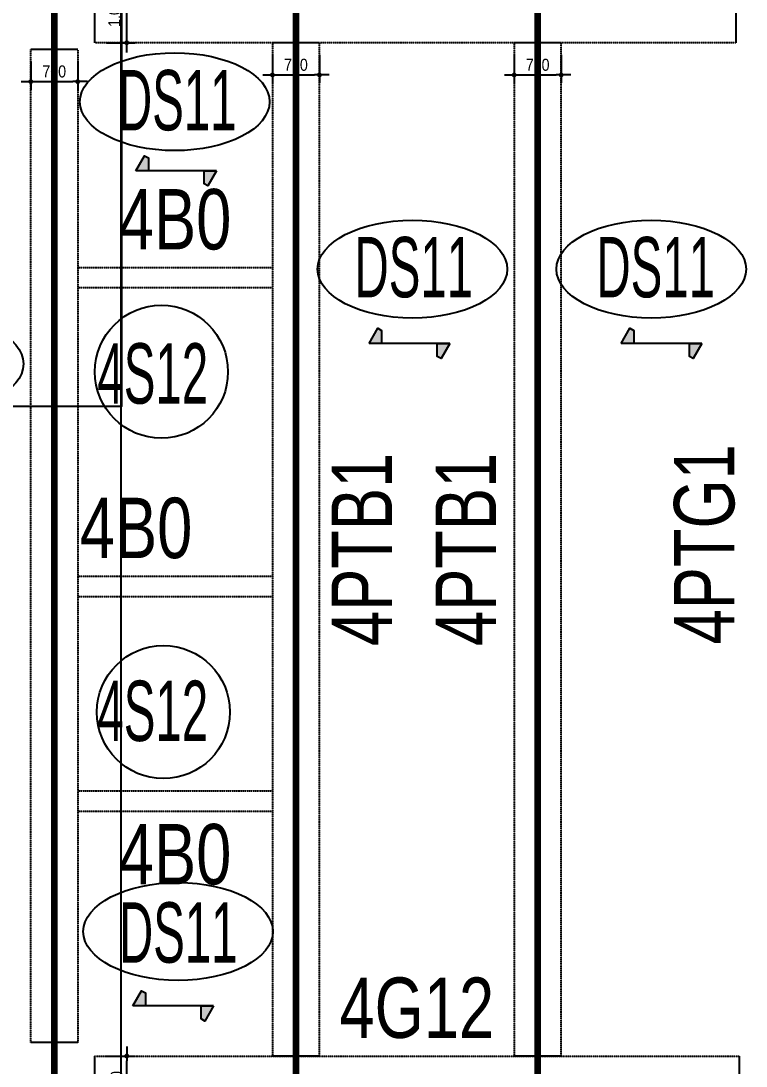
# Model space of a CAD drawing. Header units: millimetres. Extents: x 90980 to 179146, y 102485 to 153500.
# Drawn here: x 101868 to 112668, y 112355 to 127930 of the extents above; entities that cross this region are included whole.
import ezdxf
from ezdxf.enums import TextEntityAlignment as Align

# ---------------------------------------------------------------- set-up
doc = ezdxf.new("R2010")
doc.units = ezdxf.units.MM
doc.linetypes.add('HID', pattern=[2.3, 1.5, -0.8])
doc.linetypes.add('HIDDEN2', pattern=[0.1875, 0.125, -0.0625])
doc.layers.get('Defpoints').update_dxf_attribs({"color": 159})
for name, color, linetype in [('^DECK', 130, 'Continuous'), ('A-CEN', 1, 'Continuous'), ('BEAM-TEXT', 4, 'Continuous'), ('DECK-PL', 4, 'Continuous'), ('DECK-SLAB', 4, 'Continuous'), ('GIRDER-TEXT', 7, 'Continuous'), ('PT', 251, 'Continuous'), ('TXT-SLAB', 6, 'Continuous'), ('보(beam)', 4, 'HID'), ('보(girder)', 7, 'HID')]:
    doc.layers.add(name, color=color, linetype=linetype)
doc.layers.add('NOPLOT', color=191, linetype='Continuous', plot=False)
doc.styles.add('Gdim', font='Dotum.ttf', dxfattribs={"width": 0.9})
doc.styles.add('Gtx', font='Dotum.ttf')
doc.dimstyles.new('Gdim200', dxfattribs={"dimscale": 200, "dimtxt": 3, "dimasz": 1.2, "dimexe": 2, "dimexo": 3, "dimgap": 1, "dimtad": 1, "dimdsep": 46, "dimlunit": 6, "dimtxsty": 'Gdim', "dimblk1": '_CIDOT', "dimblk2": '_CIDOT', "dimsah": 1, "dimcen": 2.5, "dimdle": 2, "dimclrd": 1, "dimclre": 1, "dimclrt": 3, "dimazin": 2, "dimtfac": 1, "dimtix": 1, "dimtmove": 2, "dimatfit": 3, "dimldrblk": '_CIDOT', "dimfxl": 2, "dimtolj": 1, "dimtzin": 0, "dimarcsym": 0})

# ---------------------------------------------------------------- blocks, each defined once
blk = doc.blocks.new('_CIDOT')
at = {"color": 0, "linetype": 'ByBlock'}
blk.add_line((2, 0), (-1, 0), dxfattribs=at)
at = {"color": 0, "linetype": 'ByBlock', "const_width": 0.5}
blk.add_lwpolyline([(-0.25, 0, 1), (0.25, 0, 1)], format="xyb", close=True, dxfattribs=at)
blk = doc.blocks.new('*D122')
at = {"layer": 'Defpoints', "color": 155, "lineweight": -2, "transparency": 16777216}
for p, q in [((-1775, 900), (-1355, 900)), ((-1475, -28), (-1475, 828)), ((-1775, -100), (-1355, -100))]:
    blk.add_line(p, q, dxfattribs=at)
at = {"layer": 'Defpoints', "color": 0, "transparency": 16777216}
for p in [(-1955, 900), (-1475, 900), (-1955, -100)]:
    blk.add_point(p, dxfattribs=at)
at = {"layer": 'Defpoints', "color": 155, "lineweight": -2, "transparency": 16777216, "xscale": 71.99999999999994, "yscale": 71.99999999999994, "zscale": 71.99999999999994}
for p, rotation in [((-1475, 900), 90), ((-1475, -100), 270)]:
    blk.add_blockref('_CIDOT', p, dxfattribs=dict(at, rotation=rotation))
at = {"layer": 'Defpoints', "color": 3, "transparency": 16777216, "insert": (-1643, 400), "char_height": 180, "attachment_point": 5, "rotation": 90, "style": 'Gdim'}
blk.add_mtext('\\A1;{\\C155;1,000}', dxfattribs=at)
blk = doc.blocks.new('*D126')
at = {"layer": 'Defpoints', "color": 155, "lineweight": -2, "transparency": 16777216}
for p, q in [((-1725, 800), (-1305, 800)), ((-1425, 72), (-1425, 728)), ((-1725, 0), (-1305, 0))]:
    blk.add_line(p, q, dxfattribs=at)
at = {"layer": 'Defpoints', "color": 0, "transparency": 16777216}
for p in [(-1905, 800), (-1425, 800), (-1905, 0)]:
    blk.add_point(p, dxfattribs=at)
at = {"layer": 'Defpoints', "color": 155, "lineweight": -2, "transparency": 16777216, "xscale": 71.99999999999994, "yscale": 71.99999999999994, "zscale": 71.99999999999994}
for p, rotation in [((-1425, 800), 90), ((-1425, 0), 270)]:
    blk.add_blockref('_CIDOT', p, dxfattribs=dict(at, rotation=rotation))
at = {"layer": 'Defpoints', "color": 3, "transparency": 16777216, "insert": (-1576, 400), "char_height": 180, "attachment_point": 5, "rotation": 90, "style": 'Gdim'}
blk.add_mtext('\\A1;{\\C155;800}', dxfattribs=at)
blk = doc.blocks.new('*D96')
at = {"layer": 'Defpoints', "color": 155, "lineweight": -2, "transparency": 16777216}
for p, q in [((-1725, 750), (-1305, 750)), ((-1425, 122), (-1425, 678)), ((-1725, 50), (-1305, 50))]:
    blk.add_line(p, q, dxfattribs=at)
at = {"layer": 'Defpoints', "color": 0, "transparency": 16777216}
for p in [(-1905, 750), (-1425, 750), (-1905, 50)]:
    blk.add_point(p, dxfattribs=at)
at = {"layer": 'Defpoints', "color": 155, "lineweight": -2, "transparency": 16777216, "xscale": 71.99999999999994, "yscale": 71.99999999999994, "zscale": 71.99999999999994}
for p, rotation in [((-1425, 750), 90), ((-1425, 50), 270)]:
    blk.add_blockref('_CIDOT', p, dxfattribs=dict(at, rotation=rotation))
at = {"layer": 'Defpoints', "color": 3, "transparency": 16777216, "insert": (-1576, 400), "char_height": 180, "attachment_point": 5, "rotation": 90, "style": 'Gdim'}
blk.add_mtext('\\A1;{\\C155;700}', dxfattribs=at)
blk = doc.blocks.new('*D70')
at = {"layer": 'Defpoints', "color": 155, "lineweight": -2, "transparency": 16777216}
for p, q in [((-888, 650), (-468, 650)), ((-588, 22), (-588, 578)), ((-888, -50), (-468, -50))]:
    blk.add_line(p, q, dxfattribs=at)
at = {"layer": 'Defpoints', "color": 0, "transparency": 16777216}
for p in [(-1068, 650), (-588, 650), (-1068, -50)]:
    blk.add_point(p, dxfattribs=at)
at = {"layer": 'Defpoints', "color": 155, "lineweight": -2, "transparency": 16777216, "xscale": 71.99999999999994, "yscale": 71.99999999999994, "zscale": 71.99999999999994}
for p, rotation in [((-588, 650), 90), ((-588, -50), 270)]:
    blk.add_blockref('_CIDOT', p, dxfattribs=dict(at, rotation=rotation))
at = {"layer": 'Defpoints', "color": 3, "transparency": 16777216, "insert": (-738, 300), "char_height": 180, "attachment_point": 5, "rotation": 90, "style": 'Gdim'}
blk.add_mtext('\\A1;{\\C155;700}', dxfattribs=at)
blk = doc.blocks.new('A$C58C40D4B')
at = {"layer": 'DECK-PL'}
for points in [[(600, 2), (471, 228), (415, 196), (415, 2)], [(-600, 2), (-471, -223), (-415, -192), (-415, 2)]]:
    blk.add_hatch(color=256, dxfattribs=at).paths.add_polyline_path(points)
blk.add_line((-600, 2), (600, 2), dxfattribs=at)
for points in [[(600, 2), (471, 228), (415, 196), (415, 2), (415, 2), (471, 2), (600, 2)], [(-600, 2), (-471, -223), (-415, -192), (-415, 2), (-415, 2), (-471, 2), (-600, 2)]]:
    blk.add_lwpolyline(points, dxfattribs=at)
blk = doc.blocks.new('*U123')
at = {"layer": 'Defpoints'}
for p, q in [((-1955.451, 900), (-1955.451, -100)), ((7594.549, 900), (7594.549, -100))]:
    blk.add_line(p, q, dxfattribs=at)
at = {"layer": '보(girder)'}
for p, q in [((-1955.451, 900), (7594.549, 900)), ((7594.549, -100), (-1955.451, -100))]:
    blk.add_line(p, q, dxfattribs=at)
at = {"layer": 'Defpoints'}
dim = blk.add_linear_dim(base=(-1475.451, 900), p1=(-1955.451, -100), p2=(-1955.451, 900), angle=90, text='{\\C155;<>}', dimstyle='Gdim200', override={"dimscale": 60, "dimzin": 8, "dimclrd": 155, "dimclre": 155}, dxfattribs=at)
dim.commit()
dim.dimension.update_dxf_attribs({"geometry": '*D122', "text_midpoint": (-1642.914, 400)})
blk = doc.blocks.new('*U127')
at = {"layer": 'Defpoints'}
for p, q in [((-1905.451, 800), (-1905.451, 0)), ((7694.549, 800), (7694.549, 0))]:
    blk.add_line(p, q, dxfattribs=at)
at = {"layer": '보(girder)'}
for p, q in [((-1905.451, 800), (7694.549, 800)), ((7694.549, 0), (-1905.451, 0))]:
    blk.add_line(p, q, dxfattribs=at)
at = {"layer": 'Defpoints'}
dim = blk.add_linear_dim(base=(-1425.451, 800), p1=(-1905.451, 0), p2=(-1905.451, 800), angle=90, text='{\\C155;<>}', dimstyle='Gdim200', override={"dimscale": 60, "dimzin": 8, "dimclrd": 155, "dimclre": 155}, dxfattribs=at)
dim.commit()
dim.dimension.update_dxf_attribs({"geometry": '*D126', "text_midpoint": (-1575.573, 400)})
blk = doc.blocks.new('*U97')
at = {"layer": 'Defpoints'}
for p, q in [((-1905.451, 750), (-1905.451, 50)), ((12894.549, 750), (12894.549, 50))]:
    blk.add_line(p, q, dxfattribs=at)
at = {"layer": '보(girder)'}
for p, q in [((-1905.451, 750), (12894.549, 750)), ((12894.549, 50), (-1905.451, 50))]:
    blk.add_line(p, q, dxfattribs=at)
at = {"layer": 'Defpoints'}
dim = blk.add_linear_dim(base=(-1425.451, 750), p1=(-1905.451, 50), p2=(-1905.451, 750), angle=90, text='{\\C155;<>}', dimstyle='Gdim200', override={"dimscale": 60, "dimzin": 8, "dimclrd": 155, "dimclre": 155}, dxfattribs=at)
dim.commit()
dim.dimension.update_dxf_attribs({"geometry": '*D96', "text_midpoint": (-1575.573, 400)})
blk = doc.blocks.new('*U71')
at = {"layer": 'Defpoints'}
for p, q in [((-1067.879, 650), (-1067.879, -50)), ((14032.121, 650), (14032.121, -50))]:
    blk.add_line(p, q, dxfattribs=at)
at = {"layer": '보(beam)'}
for p, q in [((14032.121, 650), (-1067.879, 650)), ((-1067.879, -50), (14032.121, -50))]:
    blk.add_line(p, q, dxfattribs=at)
at = {"layer": 'Defpoints'}
dim = blk.add_linear_dim(base=(-587.879, 650), p1=(-1067.879, -50), p2=(-1067.879, 650), angle=90, text='{\\C155;<>}', dimstyle='Gdim200', override={"dimscale": 60, "dimzin": 8, "dimclrd": 155, "dimclre": 155}, dxfattribs=at)
dim.commit()
dim.dimension.update_dxf_attribs({"geometry": '*D70', "text_midpoint": (-738.001, 300)})

msp = doc.modelspace()

# ---------------------------------------------------------------- linework, layer by layer
at = {"layer": '^DECK', "color": 0}
for centre in [(103961, 122701), (103990, 117630)]:
    msp.add_circle(centre, 991, dxfattribs=at)
for centre in [(104159, 126726), (107698, 124231), (111256, 124231), (100493, 122818), (104208, 114360)]:
    msp.add_ellipse(centre, major_axis=(1412, 0), ratio=0.516176, dxfattribs=at)
at = {"layer": 'A-CEN'}
for p, q in [((105964, 153500), (105964, 110772)), ((109564, 153500), (109564, 110772))]:
    msp.add_line(p, q, dxfattribs=at)
at = {"layer": 'NOPLOT'}
msp.add_lwpolyline([(91364, 150005), (103364, 150005), (103364, 122185), (91364, 122185)], close=True, dxfattribs=at)
at = {"layer": 'NOPLOT', "elevation": 0}
msp.add_lwpolyline([(91354, 130305), (103354, 130305), (103354, 102485), (91354, 102485)], close=True, dxfattribs=at)
at = {"layer": 'PT', "linetype": 'HIDDEN2', "ltscale": 10, "const_width": 100, "elevation": 0}
for points in [[(102364, 149305), (102364, 106905)], [(105964, 144805), (105964, 111405)], [(109564, 144805), (109564, 111405)]]:
    msp.add_lwpolyline(points, dxfattribs=at)
at = {"layer": '보(beam)', "linetype": 'HID'}
for p, q in [((102714, 124255), (105614, 124255)), ((102714, 123955), (105614, 123955)), ((102714, 119655), (105614, 119655)), ((102714, 119355), (105614, 119355)), ((102714, 116455), (105614, 116455)), ((102714, 116155), (105614, 116155))]:
    msp.add_line(p, q, dxfattribs=at)

# ---------------------------------------------------------------- block references
at = {"layer": 'DECK-PL', "xscale": -1}
for p in [(104181, 125693), (107654, 123122), (111409, 123122), (104137, 113250)]:
    msp.add_blockref('A$C58C40D4B', p, dxfattribs=at)
at = {"layer": '보(beam)', "rotation": 270}
for p in [(105664, 126537), (109264, 126537)]:
    msp.add_blockref('*U71', p, dxfattribs=at)
at = {"layer": '보(girder)'}
for name, p in [('*U123', (104919, 127705)), ('*U127', (104869, 111705))]:
    msp.add_blockref(name, p, dxfattribs=at)
at = {"layer": '보(girder)', "rotation": 270}
msp.add_blockref('*U97', (101964, 125600), dxfattribs=at)

# ---------------------------------------------------------------- texts
at = {"layer": 'BEAM-TEXT', "style": 'Gtx', "width": 0.8}
for p in [(104164, 124255), (103583, 119655)]:
    msp.add_text('4B0', height=900, dxfattribs=at).set_placement(p, align=Align.BOTTOM_CENTER)
msp.add_text('4PTB1', height=900, rotation=90, dxfattribs=at).set_placement((106495, 120055), align=Align.TOP_CENTER)
msp.add_text('4PTB1', height=900, rotation=90, dxfattribs=at).set_placement((109214, 120055), align=Align.BOTTOM_CENTER)
msp.add_text('4B0', height=900, dxfattribs=at).set_placement((104164, 115963), align=Align.TOP_CENTER)
at = {"layer": 'DECK-SLAB', "style": 'Gtx', "width": 0.6}
for p in [(103313, 126299, 0), (106836, 123811, 0), (110439, 123811, 0), (103328, 113896)]:
    msp.add_text('DS11', height=900, dxfattribs=at).set_placement(p)
at = {"layer": 'GIRDER-TEXT', "style": 'Gtx', "width": 0.8}
msp.add_text('4PTG1', height=900, rotation=90, dxfattribs=at).set_placement((112764, 120130), align=Align.BOTTOM_CENTER)
msp.add_text('4G12', height=900, dxfattribs=at).set_placement((107764, 112505), align=Align.BOTTOM_CENTER)
at = {"layer": 'TXT-SLAB', "style": 'Gtx', "width": 0.6}
for p in [(103007, 122227), (103007, 117199)]:
    msp.add_text('4S12', height=900, dxfattribs=at).set_placement(p)

doc.saveas('drawing.dxf')
